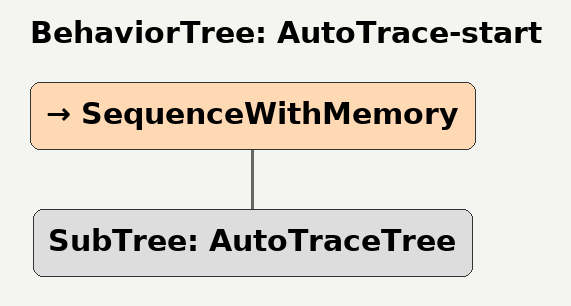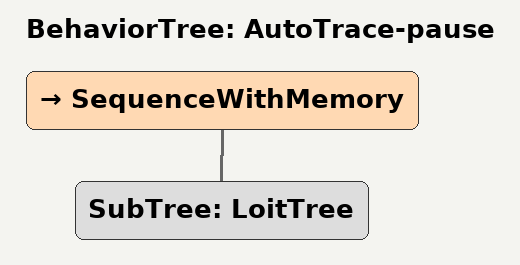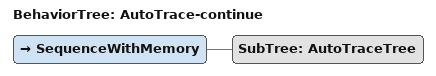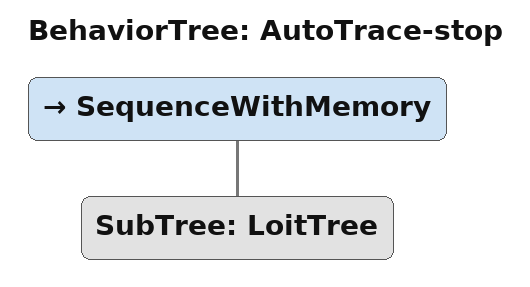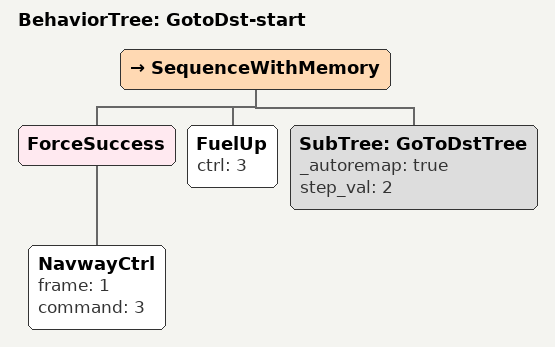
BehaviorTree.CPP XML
<BehaviorTree ID="AutoTrace-start">
    <SequenceWithMemory>
        <SubTree ID="AutoTraceTree"/>
    </SequenceWithMemory>
</BehaviorTree>

<BehaviorTree ID="AutoTrace-pause">
    <SequenceWithMemory>
        <SubTree ID="LoitTree"/>
    </SequenceWithMemory>
</BehaviorTree>

<BehaviorTree ID="AutoTrace-continue">
    <SequenceWithMemory>
        <SubTree ID="AutoTraceTree"/>
    </SequenceWithMemory>
</BehaviorTree>

<BehaviorTree ID="AutoTrace-stop">
    <SequenceWithMemory>
        <SubTree ID="LoitTree"/>
    </SequenceWithMemory>
</BehaviorTree>

<BehaviorTree ID="GotoDst-start">
    <SequenceWithMemory>
        <ForceSuccess>
            <NavwayCtrl frame="1" command="3"/>
        </ForceSuccess>
        <FuelUp ctrl="3"/>
        <SubTree ID="GoToDstTree" _autoremap="true" step_val="2"/>
    </SequenceWithMemory>
</BehaviorTree>
